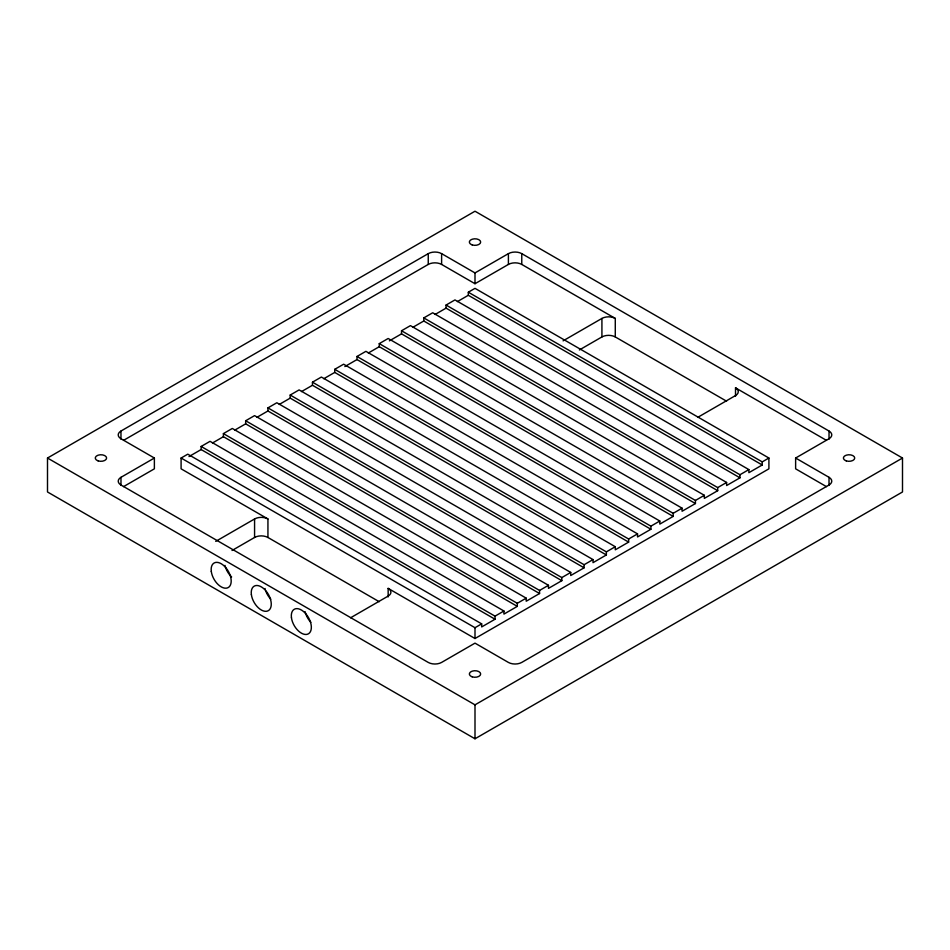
<?xml version="1.0" encoding="UTF-8"?>
<svg xmlns="http://www.w3.org/2000/svg" width="950" height="950" viewBox="0 0 950 950"><rect width="100%" height="100%" fill="white"/><g stroke="black" fill="none" stroke-linecap="round" stroke-linejoin="round"><path stroke-width="1.43" d="M47.5 458.031L475 211.221L902.5 458.031L902.5 491.969L475 738.779L47.5 491.969L47.5 458.031L475 704.841L902.5 458.031M120.971 439.137L120.971 431.039L428.248 253.638A9.441 5.451 0 0 1 441.608 253.638L475 272.923L508.404 253.638A9.441 5.451 0 0 1 521.764 253.638L829.029 431.039L829.029 439.137M123.536 440.361L428.248 264.433A9.441 5.451 0 0 1 441.608 264.433L475 283.717L508.404 264.433A9.441 5.451 0 0 1 521.764 264.433L615.279 318.428L615.279 336.941L726.56 401.185M120.982 485.414L120.982 477.316L154.375 458.031L154.375 468.825L123.548 486.626M379.216 601.718L267.936 537.474L267.936 518.961L181.094 468.825L181.094 458.031L187.779 454.171L481.674 623.865L481.674 626.941L495.033 619.234L495.033 616.146L201.139 446.464L201.139 449.552L495.033 619.234M201.139 446.464L210.045 441.322L503.939 611.004L503.939 614.092L517.299 606.373L517.299 603.298L223.404 433.604L223.404 436.691L517.299 606.373M223.404 433.604L232.311 428.462L526.205 598.156L526.205 601.231L539.564 593.524L539.564 590.437L245.67 420.755L245.67 423.843L539.564 593.524M245.67 420.755L254.576 415.613L548.471 585.295L548.471 588.383L561.83 580.664L561.83 577.576L267.936 407.894L267.936 410.982L561.83 580.664M267.936 407.894L276.842 402.753L570.736 572.434L570.736 575.522L584.096 567.815L584.107 564.727L290.201 395.046L290.201 398.133L584.096 567.815M290.201 395.046L299.108 389.904L593.014 559.586L593.014 562.673L606.361 554.954L606.373 551.867L312.467 382.185L312.467 385.272L606.361 554.954M312.467 382.185L321.373 377.043L615.279 546.725L615.279 549.812L628.639 542.106L628.639 539.018L334.733 369.336L334.733 372.412L628.639 542.106M334.733 369.336L343.639 364.194L637.545 533.876L637.545 536.964L650.904 529.245L650.904 526.158L356.998 356.476L356.998 359.563L650.904 529.245M356.998 356.476L365.904 351.334L659.811 521.016L659.811 524.103L673.17 516.396L673.17 513.309L379.264 343.627L379.264 346.702L673.17 516.396M379.264 343.627L388.17 338.485L682.076 508.167L682.076 511.254L695.436 503.536L695.436 500.448L401.529 330.766L401.529 333.854L695.436 503.536M401.529 330.766L410.436 325.624L704.342 495.306L704.342 498.394L717.701 490.687L717.701 487.599L423.795 317.918L423.795 320.993L717.701 490.687M423.795 317.918L432.701 312.776L726.607 482.457L726.607 485.545L739.967 477.826L739.967 474.739L446.061 305.057L446.061 308.144L739.967 477.826M446.061 305.057L454.967 299.915L748.873 469.597L748.873 472.684L762.232 464.978L762.232 461.89L468.326 292.208L468.326 295.284L762.232 464.978M468.326 292.208L475 288.349L768.906 458.031L768.906 468.825L475 638.519L388.158 588.383A9.441 5.451 0 0 1 388.158 596.089L350.586 617.785M188.991 456.558L201.139 449.552M212.467 442.997L223.404 436.691M234.733 430.148L245.67 423.843M256.999 417.287L267.936 410.982M279.264 404.439L290.201 398.133M301.53 391.578L312.467 385.272M323.796 378.729L334.733 372.412M344.85 366.569L356.998 359.563M368.327 353.02L379.264 346.702M389.381 340.86L401.529 333.854M412.858 327.311L423.795 320.993M435.124 314.45L446.061 308.144M457.389 301.601L468.326 295.284M215.745 541.381L254.576 518.961A9.441 5.451 0 0 1 267.936 518.961M563.089 340.848L601.92 318.428A9.441 5.451 0 0 1 615.279 318.428M232.026 550.489L254.576 537.474A9.441 5.451 0 0 1 267.936 537.474M579.369 349.956L601.92 336.941A9.441 5.451 0 0 1 615.279 336.941M697.929 417.252L735.514 395.556A9.441 5.451 0 0 0 735.514 387.838L826.464 440.361M181.094 458.031L475 627.712L481.674 623.865M495.033 616.146L503.939 611.004M517.299 603.298L526.205 598.156M539.564 590.437L548.471 585.295M561.83 577.576L570.736 572.434M584.107 564.727L593.014 559.586M606.373 551.867L615.279 546.725M628.639 539.018L637.545 533.876M650.904 526.158L659.811 521.016M673.17 513.309L682.076 508.167M695.436 500.448L704.342 495.306M717.701 487.599L726.607 482.457M739.967 474.739L748.873 469.597M762.232 461.89L768.906 458.031M826.453 486.626L795.625 468.825L795.625 458.031L829.029 438.746A9.441 5.451 0 0 0 829.018 431.039M795.625 458.031L829.018 477.316L829.018 485.414M154.375 458.031L120.971 438.746A9.441 5.451 0 0 1 120.971 431.039M735.514 387.838L735.514 396.387M601.92 318.428L601.92 336.941M521.764 253.638L521.764 264.433M508.404 253.638L508.404 264.433M475 272.923L475 283.717M475 627.712L475 638.519M475 704.841L475 738.779M441.608 253.638L441.608 264.433M428.248 253.638L428.248 264.433M388.158 588.383L388.158 596.921M254.576 518.961L254.576 537.474M829.018 477.316A9.441 5.451 0 0 1 829.018 485.022L521.752 662.423A9.441 5.451 0 0 1 508.392 662.423L475 643.138L441.596 662.423A9.441 5.451 0 0 1 428.236 662.423L120.982 485.022A9.441 5.451 0 0 1 120.982 477.316M231.622 576.947A14.167 8.182 60 0 1 224.948 565.381M270.774 599.165A14.167 8.182 60 0 1 265.774 591.043M265.347 589.772A14.167 8.182 60 0 1 265.026 588.513M310.852 622.309A14.167 8.182 60 0 1 305.104 611.658M846.224 460.869A5.664 3.277 0 0 0 854.727 458.031A5.664 3.277 0 0 0 846.224 455.192A5.664 3.277 0 0 0 846.224 460.869M472.162 244.898A5.664 3.277 0 0 0 480.664 242.072A5.664 3.277 0 0 0 472.162 239.234A5.664 3.277 0 0 0 472.162 244.898M98.099 460.869A5.664 3.277 0 0 0 106.602 458.031A5.664 3.277 0 0 0 98.099 455.192A5.664 3.277 0 0 0 98.099 460.869M472.162 676.828A5.664 3.277 0 0 0 480.664 673.989A5.664 3.277 0 0 0 472.162 671.163A5.664 3.277 0 0 0 472.162 676.828M251.37 594.581A14.167 8.182 60 0 0 267.603 611.016A14.167 8.182 60 0 0 264.777 589.617A14.167 8.182 60 0 0 251.37 594.581M291.448 617.726A14.167 8.182 60 0 0 307.681 634.161A14.167 8.182 60 0 0 304.855 612.75A14.167 8.182 60 0 0 291.448 617.726M211.292 571.449A14.167 8.182 60 0 0 227.525 587.884A14.167 8.182 60 0 0 224.699 566.473A14.167 8.182 60 0 0 211.292 571.449"/></g></svg>
